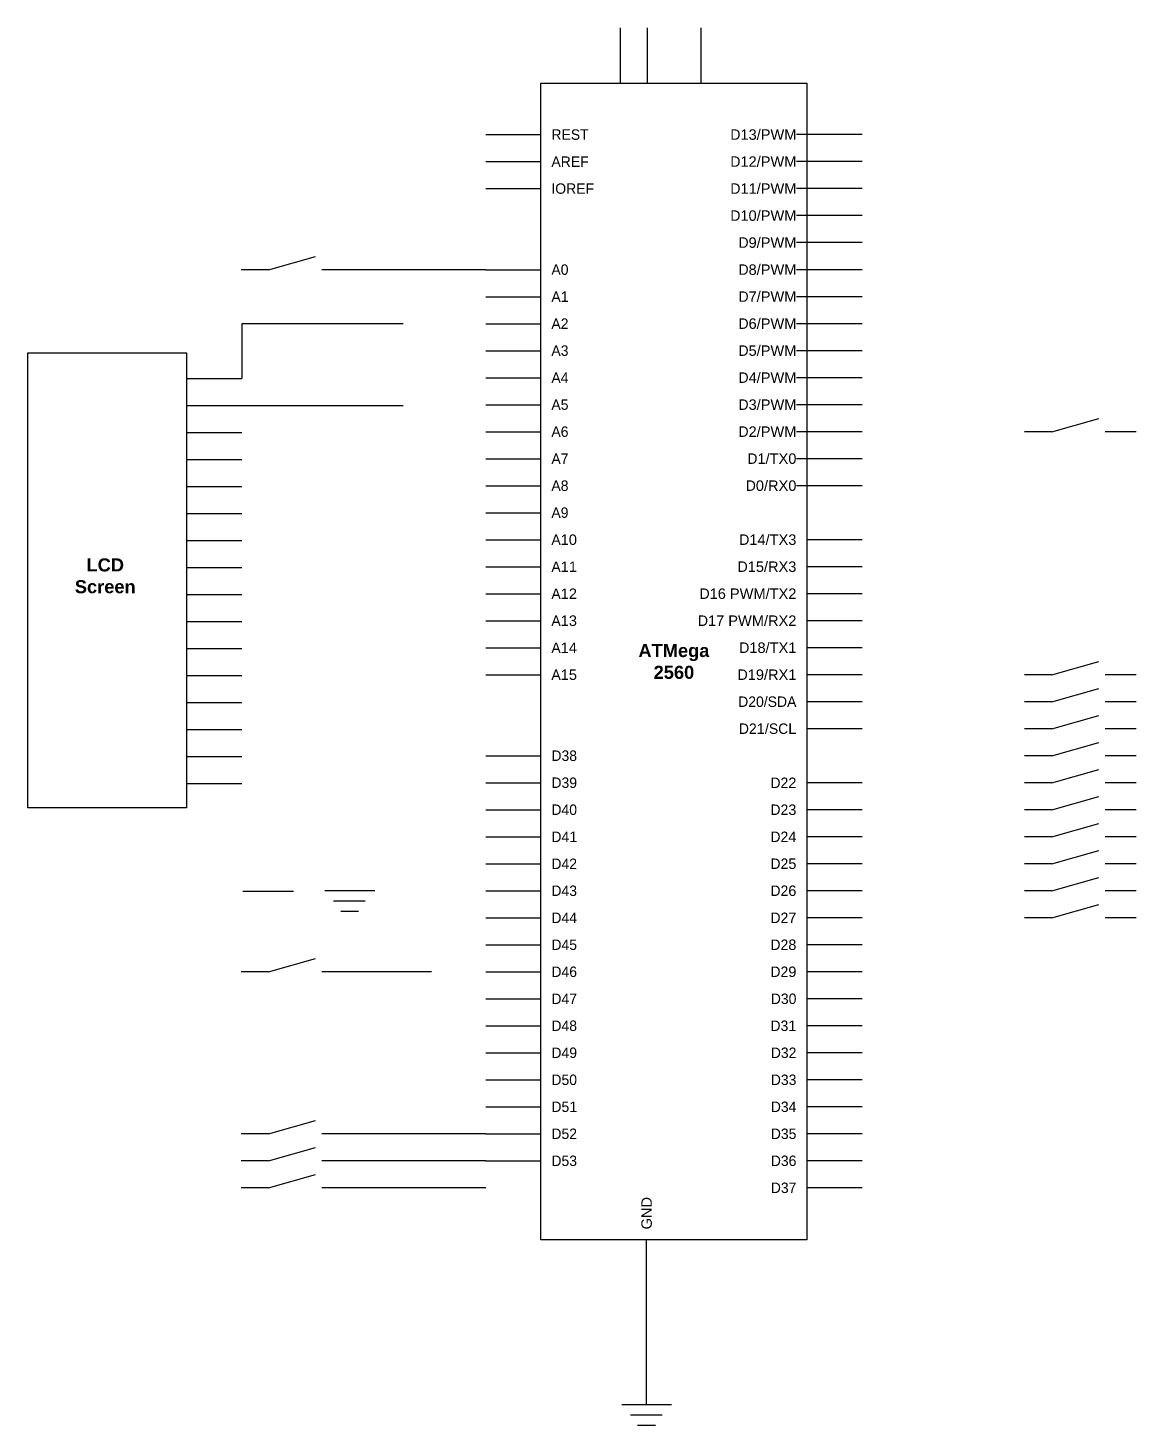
# Model space of a CAD drawing. Header units: inches. Extents: x 10 to 5225, y -3658 to 460.
# Drawn here: x 10 to 1282, y -3651 to -2047 of the extents above; entities that cross this region are included whole.
import ezdxf

# ---------------------------------------------------------------- set-up
doc = ezdxf.new("R2010")
doc.units = ezdxf.units.IN
doc.header["$MEASUREMENT"] = 0

msp = doc.modelspace()

# ---------------------------------------------------------------- linework, layer by layer
at = {"linetype": 'Continuous'}
for p, q in [((689.6, -2047.2), (689.6, -2110.6)), ((720.6, -2047.2), (720.6, -2110.6)), ((782.6, -2047.2), (782.6, -2110.6)), ((535.5, -2169.7), (598.8, -2169.7)), ((904.2, -2169.7), (892.2, -2169.7)), ((967.6, -2169.7), (904.2, -2169.7)), ((535.5, -2200.7), (598.8, -2200.7)), ((904.2, -2200.7), (892.2, -2200.7)), ((967.6, -2200.7), (904.2, -2200.7)), ((535.5, -2231.7), (598.8, -2231.7)), ((904.2, -2231.7), (892.2, -2231.7)), ((967.6, -2231.7), (904.2, -2231.7)), ((904.2, -2262.7), (892.2, -2262.7)), ((967.6, -2262.7), (904.2, -2262.7)), ((904.2, -2293.7), (892.2, -2293.7)), ((967.6, -2293.7), (904.2, -2293.7)), ((285.9, -2324.7), (254.4, -2324.7)), ((285.9, -2324.7), (340, -2309.5)), ((535.5, -2324.7), (347.3, -2324.7)), ((535.5, -2324.7), (598.8, -2324.7)), ((904.2, -2324.7), (892.2, -2324.7)), ((967.6, -2324.7), (904.2, -2324.7)), ((535.5, -2355.7), (598.8, -2355.7)), ((904.2, -2355.7), (892.2, -2355.7)), ((967.6, -2355.7), (904.2, -2355.7)), ((440.6, -2386.7), (255.1, -2386.7)), ((255.1, -2386.7), (255.1, -2449.6)), ((535.5, -2386.7), (598.8, -2386.7)), ((904.2, -2386.7), (892.2, -2386.7)), ((967.6, -2386.7), (904.2, -2386.7)), ((535.5, -2417.7), (598.8, -2417.7)), ((904.2, -2417.7), (892.2, -2417.7)), ((967.6, -2417.7), (904.2, -2417.7)), ((191.8, -2449.6), (255.1, -2449.6)), ((535.5, -2448.7), (598.8, -2448.7)), ((904.2, -2448.7), (892.2, -2448.7)), ((967.6, -2448.7), (904.2, -2448.7)), ((191.8, -2480.6), (255.1, -2480.6)), ((255.1, -2480.6), (440.6, -2480.6)), ((535.5, -2479.7), (598.8, -2479.7)), ((904.2, -2479.7), (892.2, -2479.7)), ((967.6, -2479.7), (904.2, -2479.7)), ((1185.5, -2510.7), (1239.6, -2495.5)), ((191.8, -2511.6), (255.1, -2511.6)), ((535.5, -2510.7), (598.8, -2510.7)), ((904.2, -2510.7), (892.2, -2510.7)), ((967.6, -2510.7), (904.2, -2510.7)), ((1185.5, -2510.7), (1154, -2510.7)), ((1282.3, -2510.7), (1246.9, -2510.7)), ((191.8, -2542.6), (255.1, -2542.6)), ((535.5, -2541.7), (598.8, -2541.7)), ((904.2, -2541.7), (892.2, -2541.7)), ((967.6, -2541.7), (904.2, -2541.7)), ((191.8, -2573.6), (255.1, -2573.6)), ((535.5, -2572.7), (598.8, -2572.7)), ((904.2, -2572.7), (892.2, -2572.7)), ((967.6, -2572.7), (904.2, -2572.7)), ((191.8, -2604.6), (255.1, -2604.6)), ((535.5, -2603.7), (598.8, -2603.7)), ((191.8, -2635.6), (255.1, -2635.6)), ((535.5, -2634.7), (598.8, -2634.7)), ((967.6, -2634.7), (904.2, -2634.7)), ((191.8, -2666.6), (255.1, -2666.6)), ((535.5, -2665.7), (598.8, -2665.7)), ((967.6, -2665.7), (904.2, -2665.7)), ((191.8, -2697.6), (255.1, -2697.6)), ((535.5, -2696.7), (598.8, -2696.7)), ((967.6, -2696.7), (904.2, -2696.7)), ((191.8, -2728.6), (255.1, -2728.6)), ((535.5, -2727.7), (598.8, -2727.7)), ((967.6, -2727.7), (904.2, -2727.7)), ((191.8, -2759.6), (255.1, -2759.6)), ((535.5, -2758.7), (598.8, -2758.7)), ((967.6, -2758.7), (904.2, -2758.7)), ((1185.5, -2789.7), (1239.6, -2774.5)), ((535.5, -2789.7), (598.8, -2789.7)), ((967.6, -2789.7), (904.2, -2789.7)), ((1185.5, -2789.7), (1154, -2789.7)), ((1282.3, -2789.7), (1246.9, -2789.7)), ((191.8, -2790.6), (255.1, -2790.6)), ((1185.5, -2820.7), (1239.6, -2805.5)), ((191.8, -2821.6), (255.1, -2821.6)), ((967.6, -2820.7), (904.2, -2820.7)), ((1185.5, -2820.7), (1154, -2820.7)), ((1282.3, -2820.7), (1246.9, -2820.7)), ((1185.5, -2851.7), (1239.6, -2836.5)), ((191.8, -2852.6), (255.1, -2852.6)), ((967.6, -2851.7), (904.2, -2851.7)), ((1185.5, -2851.7), (1154, -2851.7)), ((1282.3, -2851.7), (1246.9, -2851.7)), ((1185.5, -2882.7), (1239.6, -2867.5)), ((191.8, -2883.6), (255.1, -2883.6)), ((535.5, -2882.7), (598.8, -2882.7)), ((1185.5, -2882.7), (1154, -2882.7)), ((1282.3, -2882.7), (1246.9, -2882.7)), ((1185.5, -2913.7), (1239.6, -2898.5)), ((191.8, -2914.6), (255.1, -2914.6)), ((535.5, -2913.7), (598.8, -2913.7)), ((967.6, -2913.7), (904.2, -2913.7)), ((1185.5, -2913.7), (1154, -2913.7)), ((1282.3, -2913.7), (1246.9, -2913.7)), ((1185.5, -2944.7), (1239.6, -2929.5)), ((535.5, -2944.7), (598.8, -2944.7)), ((967.6, -2944.7), (904.2, -2944.7)), ((1185.5, -2944.7), (1154, -2944.7)), ((1282.3, -2944.7), (1246.9, -2944.7)), ((1185.5, -2975.7), (1239.6, -2960.5)), ((535.5, -2975.7), (598.8, -2975.7)), ((967.6, -2975.7), (904.2, -2975.7)), ((1185.5, -2975.7), (1154, -2975.7)), ((1282.3, -2975.7), (1246.9, -2975.7)), ((1185.5, -3006.7), (1239.6, -2991.5)), ((535.5, -3006.7), (598.8, -3006.7)), ((967.6, -3006.7), (904.2, -3006.7)), ((1185.5, -3006.7), (1154, -3006.7)), ((1282.3, -3006.7), (1246.9, -3006.7)), ((1185.5, -3037.7), (1239.6, -3022.5)), ((256.4, -3038), (314.7, -3038)), ((350.7, -3037.2), (407.9, -3037.2)), ((535.5, -3037.7), (598.8, -3037.7)), ((967.6, -3037.7), (904.2, -3037.7)), ((1185.5, -3037.7), (1154, -3037.7)), ((1282.3, -3037.7), (1246.9, -3037.7)), ((360.6, -3049.1), (397, -3049.1)), ((368.9, -3060.9), (389.3, -3060.9)), ((1185.5, -3068.7), (1239.6, -3053.5)), ((535.5, -3068.7), (598.8, -3068.7)), ((967.6, -3068.7), (904.2, -3068.7)), ((1185.5, -3068.7), (1154, -3068.7)), ((1282.3, -3068.7), (1246.9, -3068.7)), ((535.5, -3099.7), (598.8, -3099.7)), ((967.6, -3099.7), (904.2, -3099.7)), ((285.9, -3130.7), (340, -3115.5)), ((285.9, -3130.7), (254.4, -3130.7)), ((473.2, -3130.7), (347.3, -3130.7)), ((535.5, -3130.7), (598.8, -3130.7)), ((967.6, -3130.7), (904.2, -3130.7)), ((535.5, -3161.7), (598.8, -3161.7)), ((967.6, -3161.7), (904.2, -3161.7)), ((535.5, -3192.7), (598.8, -3192.7)), ((967.6, -3192.7), (904.2, -3192.7)), ((535.5, -3223.7), (598.8, -3223.7)), ((967.6, -3223.7), (904.2, -3223.7)), ((535.5, -3254.7), (598.8, -3254.7)), ((967.6, -3254.7), (904.2, -3254.7)), ((535.5, -3285.7), (598.8, -3285.7)), ((967.6, -3285.7), (904.2, -3285.7)), ((285.9, -3316.7), (340, -3301.5)), ((285.9, -3316.7), (254.4, -3316.7)), ((535.5, -3316.7), (347.3, -3316.7)), ((535.5, -3316.7), (598.8, -3316.7)), ((967.6, -3316.7), (904.2, -3316.7)), ((285.9, -3347.7), (340, -3332.5)), ((285.9, -3347.7), (254.4, -3347.7)), ((535.5, -3347.7), (347.3, -3347.7)), ((535.5, -3347.7), (598.8, -3347.7)), ((967.6, -3347.7), (904.2, -3347.7)), ((285.9, -3378.7), (340, -3363.5)), ((285.9, -3378.7), (254.4, -3378.7)), ((535.5, -3378.7), (347.3, -3378.7)), ((967.6, -3378.7), (904.2, -3378.7)), ((720.2, -3627.3), (720.2, -3438.4)), ((691.6, -3627.3), (748.7, -3627.3)), ((701.5, -3639.3), (737.9, -3639.3)), ((709.8, -3651), (730.2, -3651))]:
    msp.add_line(p, q, dxfattribs=at)
for points in [[(598.8, -2110.6), (904.2, -2110.6), (904.2, -3438.4), (598.8, -3438.4)], [(9.6, -2420.3), (191.8, -2420.3), (191.8, -2942.5), (9.6, -2942.5)]]:
    msp.add_lwpolyline(points, close=True, dxfattribs=at)

# ---------------------------------------------------------------- texts
for s, width, heights, insert, char_height, attachment_point in [('\\pxt4;REST', 138.608, [0], (610.8, -2169.7), 12, 4), ('D{\\fArial|b0|i0|c0|p34;13/PWM}', 117.361, [0], (892.2, -2169.7), 12, 6), ('\\pxt4;AREF', 138.608, [0], (610.8, -2200.7), 12, 4), ('D{\\fArial|b0|i0|c0|p34;12/PWM}', 117.361, [0], (892.2, -2200.7), 12, 6), ('\\pxt4;IOREF', 138.608, [0], (610.8, -2231.7), 12, 4), ('D{\\fArial|b0|i0|c0|p34;11/PWM}', 117.361, [0], (892.2, -2231.7), 12, 6), ('D{\\fArial|b0|i0|c0|p34;10/PWM}', 117.361, [0], (892.2, -2262.7), 12, 6), ('D{\\fArial|b0|i0|c0|p34;9/PWM}', 117.361, [0], (892.2, -2293.7), 12, 6), ('\\pxt4;A0', 138.608, [0], (610.8, -2324.7), 12, 4), ('D{\\fArial|b0|i0|c0|p34;8/PWM}', 117.361, [0], (892.2, -2324.7), 12, 6), ('\\pxt4;A{\\fArial|b0|i0|c0|p34;1}', 138.608, [0], (610.8, -2355.7), 12, 4), ('D{\\fArial|b0|i0|c0|p34;7/PWM}', 117.361, [0], (892.2, -2355.7), 12, 6), ('\\pxt4;A2', 138.608, [0], (610.8, -2386.7), 12, 4), ('D{\\fArial|b0|i0|c0|p34;6/PWM}', 117.361, [0], (892.2, -2386.7), 12, 6), ('\\pxt4;A3', 138.608, [0], (610.8, -2417.7), 12, 4), ('D{\\fArial|b0|i0|c0|p34;5/PWM}', 117.361, [0], (892.2, -2417.7), 12, 6), ('\\pxt4;A4', 138.608, [0], (610.8, -2448.7), 12, 4), ('D{\\fArial|b0|i0|c0|p34;4/PWM}', 117.361, [0], (892.2, -2448.7), 12, 6), ('\\pxt4;A5', 138.608, [0], (610.8, -2479.7), 12, 4), ('D{\\fArial|b0|i0|c0|p34;3/PWM}', 117.361, [0], (892.2, -2479.7), 12, 6), ('\\pxt4;A6', 138.608, [0], (610.8, -2510.7), 12, 4), ('D{\\fArial|b0|i0|c0|p34;2/PWM}', 117.361, [0], (892.2, -2510.7), 12, 6), ('\\pxt4;A7', 138.608, [0], (610.8, -2541.7), 12, 4), ('D{\\fArial|b0|i0|c0|p34;1/TX0}', 117.361, [0], (892.2, -2541.7), 12, 6), ('\\pxt4;A8', 138.608, [0], (610.8, -2572.7), 12, 4), ('D{\\fArial|b0|i0|c0|p34;0/RX0}', 117.361, [0], (892.2, -2572.7), 12, 6), ('\\pxt4;A9', 138.608, [0], (610.8, -2603.7), 12, 4), ('\\pxt4;A{\\fArial|b0|i0|c0|p34;10}', 138.608, [0], (610.8, -2634.7), 12, 4), ('D{\\fArial|b0|i0|c0|p34;14/TX3}', 117.361, [0], (892.2, -2634.7), 12, 6), ('\\pxqc;{\\fArial|b1|i0|c0|p34;LCD^JScreen}', 54.393, [121.3], (98.4, -2676.2), 15, 5), ('\\pxt4;A{\\fArial|b0|i0|c0|p34;11}', 138.608, [0], (610.8, -2665.7), 12, 4), ('D{\\fArial|b0|i0|c0|p34;15/RX3}', 117.361, [0], (892.2, -2665.7), 12, 6), ('\\pxt4;A{\\fArial|b0|i0|c0|p34;12}', 138.608, [0], (610.8, -2696.7), 12, 4), ('D{\\fArial|b0|i0|c0|p34;16 PWM/TX2}', 147.401, [0], (892.2, -2696.7), 12, 6), ('\\pxt4;A{\\fArial|b0|i0|c0|p34;13}', 138.608, [0], (610.8, -2727.7), 12, 4), ('D{\\fArial|b0|i0|c0|p34;17 PWM/RX2}', 127.541, [0], (892.2, -2727.7), 12, 6), ('\\pxt4;A{\\fArial|b0|i0|c0|p34;14}', 138.608, [0], (610.8, -2758.7), 12, 4), ('\\pxqc;{\\fArial|b1|i0|c0|p34;ATMega 2560}', 54.393, [121.3], (751.5, -2774.5), 15, 5), ('D{\\fArial|b0|i0|c0|p34;18/TX1}', 117.361, [0], (892.2, -2758.7), 12, 6), ('\\pxt4;A{\\fArial|b0|i0|c0|p34;15}', 138.608, [0], (610.8, -2789.7), 12, 4), ('D{\\fArial|b0|i0|c0|p34;19/RX1}', 117.361, [0], (892.2, -2789.7), 12, 6), ('D20/SDA ', 117.361, [0], (892.2, -2820.7), 12, 6), ('D2{\\fArial|b0|i0|c0|p34;1/}SC{\\fArial|b0|i0|c0|p34;L}', 117.361, [0], (892.2, -2851.7), 12, 6), ('\\pxt4;D38', 138.608, [0], (610.8, -2882.7), 12, 4), ('\\pxt4;D39', 138.608, [0], (610.8, -2913.7), 12, 4), ('D2{\\fArial|b0|i0|c0|p34;2}', 117.361, [0], (892.2, -2913.7), 12, 6), ('\\pxt4;D40', 138.608, [0], (610.8, -2944.7), 12, 4), ('D2{\\fArial|b0|i0|c0|p34;3}', 117.361, [0], (892.2, -2944.7), 12, 6), ('\\pxt4;D4{\\fArial|b0|i0|c0|p34;1}', 138.608, [0], (610.8, -2975.7), 12, 4), ('D2{\\fArial|b0|i0|c0|p34;4}', 117.361, [0], (892.2, -2975.7), 12, 6), ('\\pxt4;D42', 138.608, [0], (610.8, -3006.7), 12, 4), ('D2{\\fArial|b0|i0|c0|p34;5}', 117.361, [0], (892.2, -3006.7), 12, 6), ('\\pxt4;D43', 138.608, [0], (610.8, -3037.7), 12, 4), ('D2{\\fArial|b0|i0|c0|p34;6}', 117.361, [0], (892.2, -3037.7), 12, 6), ('\\pxt4;D44', 138.608, [0], (610.8, -3068.7), 12, 4), ('D2{\\fArial|b0|i0|c0|p34;7}', 117.361, [0], (892.2, -3068.7), 12, 6), ('\\pxt4;D45', 138.608, [0], (610.8, -3099.7), 12, 4), ('D2{\\fArial|b0|i0|c0|p34;8}', 117.361, [0], (892.2, -3099.7), 12, 6), ('\\pxt4;D46', 138.608, [0], (610.8, -3130.7), 12, 4), ('D2{\\fArial|b0|i0|c0|p34;9}', 117.361, [0], (892.2, -3130.7), 12, 6), ('\\pxt4;D47', 138.608, [0], (610.8, -3161.7), 12, 4), ('D30', 117.361, [0], (892.2, -3161.7), 12, 6), ('\\pxt4;D48', 138.608, [0], (610.8, -3192.7), 12, 4), ('D3{\\fArial|b0|i0|c0|p34;1}', 117.361, [0], (892.2, -3192.7), 12, 6), ('\\pxt4;D49', 138.608, [0], (610.8, -3223.7), 12, 4), ('D32', 117.361, [0], (892.2, -3223.7), 12, 6), ('\\pxt4;D50', 138.608, [0], (610.8, -3254.7), 12, 4), ('D33', 117.361, [0], (892.2, -3254.7), 12, 6), ('\\pxt4;D5{\\fArial|b0|i0|c0|p34;1}', 138.608, [0], (610.8, -3285.7), 12, 4), ('D34', 117.361, [0], (892.2, -3285.7), 12, 6), ('\\pxt4;D52', 138.608, [0], (610.8, -3316.7), 12, 4), ('D35', 117.361, [0], (892.2, -3316.7), 12, 6), ('\\pxt4;D53', 138.608, [0], (610.8, -3347.7), 12, 4), ('D36', 117.361, [0], (892.2, -3347.7), 12, 6), ('D37', 117.361, [0], (892.2, -3378.7), 12, 6)]:
    msp.add_mtext_dynamic_manual_height_columns(s, width=width, gutter_width=1, heights=heights, dxfattribs=dict(at, insert=insert, char_height=char_height, attachment_point=attachment_point))
at = {"linetype": 'Continuous', "insert": (720.2, -3426.4), "char_height": 12, "attachment_point": 4, "rotation": 90}
msp.add_mtext_dynamic_manual_height_columns('{\\fArial|b0|i0|c0|p34;GND}', width=95.995, gutter_width=1, heights=[0], dxfattribs=at)

doc.saveas('drawing.dxf')
